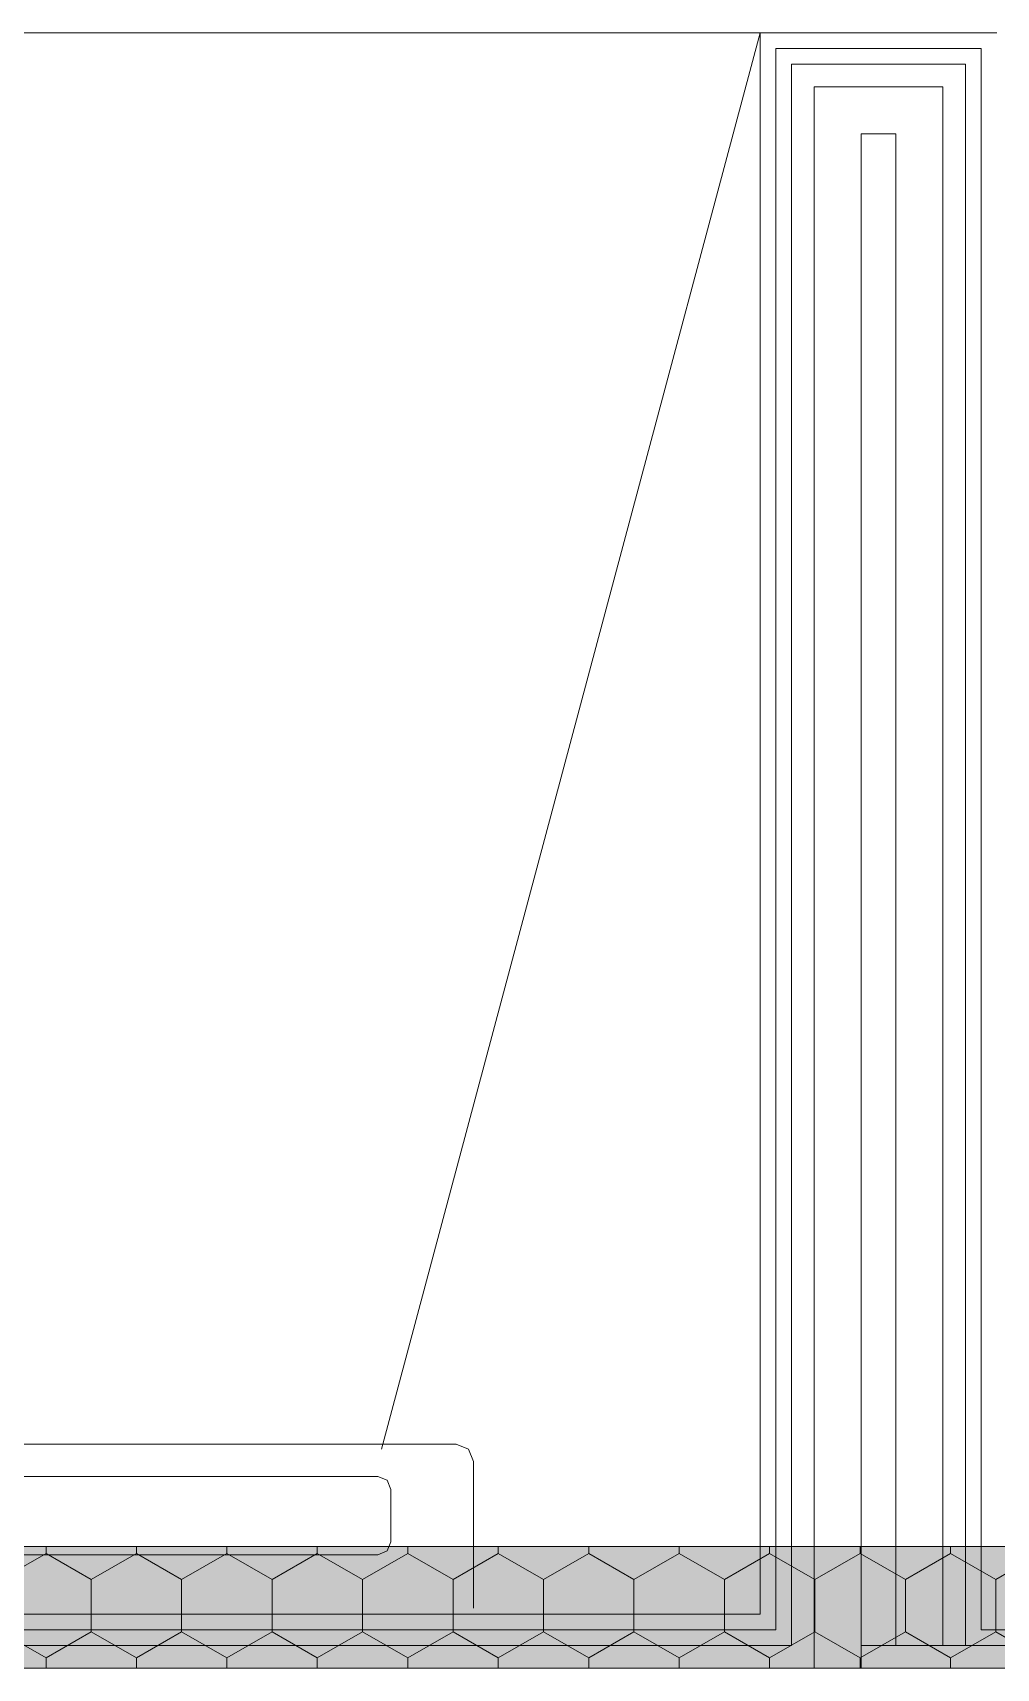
# Model space of a CAD drawing. Header units: millimetres. Extents: x -546 to 1681, y -650 to 1730.
# Drawn here: x 553.74 to 559.28, y 441.76 to 451.16 of the extents above; entities that cross this region are included whole.
import ezdxf

# ---------------------------------------------------------------- set-up
doc = ezdxf.new("R2010")
doc.units = ezdxf.units.MM

msp = doc.modelspace()

# ---------------------------------------------------------------- hatches: boundary and pattern name
at = {"true_color": 0xdede87}
h = msp.add_hatch(color=41, dxfattribs=at)
h.dxf.hatch_style = 2
h.paths.add_polyline_path([(579.4229, 442.4614), (579.4229, 441.7614), (548.8018, 441.7614), (548.8018, 442.4614)])

# ---------------------------------------------------------------- linework, layer by layer
at = {"color": 7, "lineweight": 0}
for points in [[(548.5718, 451.1565), (557.9219, 451.1565)], [(559.2819, 451.1565), (557.9219, 451.1565)], [(557.9219, 451.1565), (557.9219, 442.0714)], [(559.1919, 451.0665), (558.0119, 451.0665)], [(558.0119, 451.0665), (558.0119, 441.9814)], [(559.1919, 441.9814), (559.1919, 451.0665)], [(559.1019, 450.9765), (558.1019, 450.9765)], [(558.1019, 450.9765), (558.1019, 441.8914)], [(559.1019, 441.8914), (559.1019, 450.9765)], [(558.2319, 450.8465), (558.9719, 450.8465)], [(558.2319, 441.7614), (558.2319, 450.8465)], [(558.9719, 450.8465), (558.9719, 441.8914)], [(558.5019, 450.5765), (558.7019, 450.5765)], [(558.5019, 441.8914), (558.5019, 450.5765)], [(558.7019, 450.5765), (558.7019, 441.8914)], [(579.4229, 442.4614), (548.8018, 442.4614)], [(553.8198, 442.4214), (553.5598, 442.2714)], [(553.8198, 442.4214), (553.8198, 442.4614)], [(554.0788, 442.2714), (553.8198, 442.4214)], [(554.3388, 442.4214), (554.0788, 442.2714)], [(554.3388, 442.4214), (554.3388, 442.4614)], [(554.5988, 442.2714), (554.3388, 442.4214)], [(554.8588, 442.4214), (554.5988, 442.2714)], [(554.8588, 442.4214), (554.8588, 442.4614)], [(555.1188, 442.2714), (554.8588, 442.4214)], [(555.3778, 442.4214), (555.1188, 442.2714)], [(555.3778, 442.4214), (555.3778, 442.4614)], [(555.6378, 442.2714), (555.3778, 442.4214)], [(555.8978, 442.4214), (555.6378, 442.2714)], [(555.8978, 442.4214), (555.8978, 442.4614)], [(556.1579, 442.2714), (555.8978, 442.4214)], [(556.4179, 442.4214), (556.1579, 442.2714)], [(556.4179, 442.4214), (556.4179, 442.4614)], [(556.6768, 442.2714), (556.4179, 442.4214)], [(556.9369, 442.4214), (556.6768, 442.2714)], [(556.9369, 442.4214), (556.9369, 442.4614)], [(557.1969, 442.2714), (556.9369, 442.4214)], [(557.4569, 442.4214), (557.1969, 442.2714)], [(557.4569, 442.4214), (557.4569, 442.4614)], [(557.7169, 442.2714), (557.4569, 442.4214)], [(557.9759, 442.4214), (557.7169, 442.2714)], [(557.9759, 442.4214), (557.9759, 442.4614)], [(558.2359, 442.2714), (557.9759, 442.4214)], [(558.4959, 442.4214), (558.2359, 442.2714)], [(558.4959, 442.4214), (558.4959, 442.4614)], [(558.7559, 442.2714), (558.4959, 442.4214)], [(559.0159, 442.4214), (558.7559, 442.2714)], [(559.0159, 442.4214), (559.0159, 442.4614)], [(559.2749, 442.2714), (559.0159, 442.4214)], [(559.5349, 442.4214), (559.2749, 442.2714)], [(554.0788, 441.9714), (554.0788, 442.2714)], [(554.5988, 441.9714), (554.5988, 442.2714)], [(555.1188, 441.9714), (555.1188, 442.2714)], [(555.6378, 441.9714), (555.6378, 442.2714)], [(556.1579, 441.9714), (556.1579, 442.2714)], [(556.6768, 441.9714), (556.6768, 442.2714)], [(557.1969, 441.9714), (557.1969, 442.2714)], [(557.7169, 441.9714), (557.7169, 442.2714)], [(558.2359, 441.9714), (558.2359, 442.2714)], [(558.7559, 441.9714), (558.7559, 442.2714)], [(559.2749, 441.9714), (559.2749, 442.2714)], [(557.9219, 442.0714), (548.4768, 442.0714)], [(558.0119, 441.9814), (548.5718, 441.9814)], [(553.8198, 441.8214), (553.5598, 441.9714)], [(554.0788, 441.9714), (553.8198, 441.8214)], [(554.3388, 441.8214), (554.0788, 441.9714)], [(554.5988, 441.9714), (554.3388, 441.8214)], [(554.8588, 441.8214), (554.5988, 441.9714)], [(555.1188, 441.9714), (554.8588, 441.8214)], [(555.3778, 441.8214), (555.1188, 441.9714)], [(555.6378, 441.9714), (555.3778, 441.8214)], [(555.8978, 441.8214), (555.6378, 441.9714)], [(556.1579, 441.9714), (555.8978, 441.8214)], [(556.4179, 441.8214), (556.1579, 441.9714)], [(556.6768, 441.9714), (556.4179, 441.8214)], [(556.9369, 441.8214), (556.6768, 441.9714)], [(557.1969, 441.9714), (556.9369, 441.8214)], [(557.4569, 441.8214), (557.1969, 441.9714)], [(557.7169, 441.9714), (557.4569, 441.8214)], [(557.9759, 441.8214), (557.7169, 441.9714)], [(558.2359, 441.9714), (557.9759, 441.8214)], [(558.4959, 441.8214), (558.2359, 441.9714)], [(558.7559, 441.9714), (558.4959, 441.8214)], [(559.0159, 441.8214), (558.7559, 441.9714)], [(559.2749, 441.9714), (559.0159, 441.8214)], [(568.5119, 441.9814), (559.1919, 441.9814)], [(559.5349, 441.8214), (559.2749, 441.9714)], [(558.1019, 441.8914), (548.1018, 441.8914)], [(558.5019, 441.7614), (558.5019, 441.8914)], [(558.5019, 441.8914), (568.6019, 441.8914)], [(548.1018, 441.7614), (558.2319, 441.7614)], [(548.8018, 441.7614), (580.1229, 441.7614)], [(553.8198, 441.7614), (553.8198, 441.8214)], [(554.3388, 441.7614), (554.3388, 441.8214)], [(554.8588, 441.7614), (554.8588, 441.8214)], [(555.3778, 441.7614), (555.3778, 441.8214)], [(555.8978, 441.7614), (555.8978, 441.8214)], [(556.4179, 441.7614), (556.4179, 441.8214)], [(556.9369, 441.7614), (556.9369, 441.8214)], [(557.4569, 441.7614), (557.4569, 441.8214)], [(557.9759, 441.7614), (557.9759, 441.8214)], [(558.4959, 441.7614), (558.4959, 441.8214)], [(558.5019, 441.7614), (568.7319, 441.7614)], [(559.0159, 441.7614), (559.0159, 441.8214)]]:
    msp.add_lwpolyline(points, dxfattribs=at)
at = {"color": 251, "lineweight": 0, "true_color": 0x646464}
for points in [[(557.9219, 451.1565), (555.7468, 443.0194)], [(550.4258, 443.0484), (556.1758, 443.0484)], [(556.1758, 443.0484), (556.2465, 443.0194), (556.2758, 442.9484)], [(556.2758, 442.9484), (556.2758, 442.1074)], [(555.7258, 442.8634), (553.4528, 442.8634)], [(555.7258, 442.8634), (555.7787, 442.8417), (555.8008, 442.7884)], [(555.8008, 442.4884), (555.8008, 442.7884)], [(553.4528, 442.4134), (555.7258, 442.4134)], [(555.8008, 442.4884), (555.7787, 442.4356), (555.7258, 442.4134)]]:
    msp.add_lwpolyline(points, dxfattribs=at)

doc.saveas('drawing.dxf')
